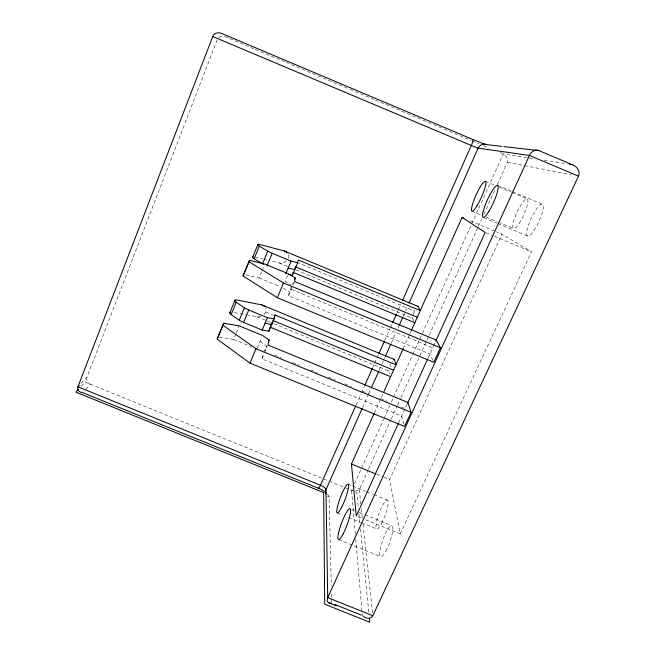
<?xml version="1.0" encoding="UTF-8"?>
<svg xmlns="http://www.w3.org/2000/svg" width="655" height="655" viewBox="0 0 655 655"><rect width="100%" height="100%" fill="white"/><g stroke="black" fill="none" stroke-linecap="round" stroke-linejoin="round"><path stroke-width="0.49" stroke-dasharray="3.27 2.46" d="M432.955 360.455L429.885 354.052L288.601 295.749L291.295 289.346L291.794 286.505M288.601 295.749L289.33 291.819L291.213 287.349M497.317 184.571L507.42 162.252C508.616 157.356 504.014 153.147 499.478 152.41M507.42 162.252L523.435 165.379M260.002 341.533L266.528 346.086L265.267 351.252L267.15 346.782M404.061 424.53L401.695 416.089L262.065 358.875L263.392 353.553L266.528 346.086M288.208 258.316L288.315 254.656M81.171 383.306L87.041 376.977L217.067 40.094M264.161 314.425L266.086 311.166L265.815 307.842M219.147 337.145L233.655 339.421L235.89 334.001M236.267 333.1L239.247 325.887M245.707 274.879L259.052 277.916L261.73 271.44M262.115 270.515L264.407 264.964M257.284 348.018L261.82 337.194M287.651 275.477L285.171 281.404L291.115 285.04M292.327 284.704L293.399 282.149M262.065 358.875L264.202 353.79M293.129 284.99L294.594 281.503M356.115 404.962L361.085 393.761M361.503 392.828L364.401 386.303M372.687 367.635L374.341 363.902M374.758 362.968L378.484 354.568M384.698 340.575L390.085 328.442M390.503 327.508L392.157 323.775M396.717 313.508L397.962 310.707M398.371 309.774L400.86 304.174M362.567 407.541L368.388 394.474M368.798 393.54L370.877 388.873M379.196 370.214L381.685 364.614M382.102 363.681L385.017 357.155M391.248 343.154L396.242 331.954M397.904 328.229L399.149 325.429M403.308 316.095L407.459 306.761M374.382 412.92L383.134 393.409M403.316 348.403L409.531 334.549M409.94 333.624L410.775 331.766M355.337 534.071L351.571 490.3L352.415 488.433M354.511 483.775L383.502 419.495M383.92 418.561L389.799 405.519M391.485 401.793L393.164 398.068M393.581 397.135L412.486 355.215M412.912 354.29L471.305 224.796M471.723 223.863L503.236 153.999L528.233 157.871M355.362 491.004L357.655 490.628L359.284 489.596L368.118 470.069M368.536 469.144L390.847 419.855M391.264 418.922L397.159 405.904M397.577 404.97L400.524 398.461M400.942 397.536L428.722 336.154M429.14 335.229L477.962 227.351M478.379 226.417L481.744 218.983M483.849 214.332L495.63 188.288M398.748 422.565L404.888 409.064M407.099 404.192L405.101 408.589L398.486 405.879M428.133 357.917L433.52 346.045M433.626 345.832L435.313 342.106M365.621 519.833L400.213 533.841L389.561 479.534L501.943 234.154L496.375 231.821M400.213 533.841L531.508 251.798L501.943 234.154M86.018 389.217L90.406 384.28A5.78 5.494 30.9 0 1 87.041 376.977M81.122 386.409L85.06 382.111L356.811 492.421L358.326 507.633M286.546 260.903L284.008 262.622L281.06 263.253L271.481 261.116M261.173 316.316L257.628 316.823L248.073 315.096M529.24 158.027L535.233 158.952M544.24 160.352L567.238 163.914M234.302 312.541L247.091 314.908M524.434 165.576L571.471 174.779M279.251 263.048L287.709 266.552M254.975 257.006L262.745 258.938M263.711 259.183L267.6 260.15M352.873 490.718L351.571 490.3M338.455 539.605L380.629 556.635M351.809 509.41L354.601 510.54M359.259 512.431L363.91 514.314M364.835 514.691L391.821 525.621M358.138 516.803L361.879 518.318M337.276 512.931L342.917 515.215M348.55 517.499L360.766 522.444M361.707 522.821L376.74 528.913M376.551 474.245L383.06 476.889M383.986 477.266L389.561 479.534M348.042 484.135L351.776 485.65M352.709 486.035L365.777 491.34M366.71 491.717L373.244 494.369M374.177 494.746L387.244 500.06M265.791 312.058L273.667 315.301M256.924 316.733L266.364 320.614M267.305 320.999L270.138 322.17M273.913 323.717L389.062 371.082L389.848 373.882M274.715 355.125L281.331 357.835M292.67 362.485L299.286 365.195M310.617 369.846L317.233 372.556M328.573 377.206L335.188 379.916M344.636 383.797L351.244 386.507M362.583 391.158L369.199 393.868M380.539 398.518L387.146 401.228M233.655 339.421L251.323 346.659M291.295 289.346L432.742 347.764M259.052 277.916L279.742 286.456M296.92 262.295L414.713 311.076M296.166 270.048L412.699 318.273L413.976 320.942M471.96 211.123L481.392 215.077M486.108 217.051L497.423 221.799M498.365 222.192L513.454 228.513M483.979 217.763L496.965 223.199M497.89 223.592L527.562 236.021M470.396 220.94L495.442 231.428M486.092 232.795L493.51 235.898M494.435 236.291L531.508 251.798M497.53 185.381L511.522 191.268M512.456 191.661L542.299 204.213M485.38 181.288L494.648 185.193M499.29 187.142L511.342 192.21M512.267 192.595L527.103 198.833M225.042 36.623L228.8 38.211M229.741 38.604L254.173 48.92M255.114 49.313L259.814 51.295M260.755 51.696L285.187 62.004M286.129 62.397L349.099 88.965M350.04 89.358L374.472 99.675M375.413 100.068L471.281 140.514M472.222 140.907L478.797 143.682M483.496 145.672L489.138 148.046M283.41 288.151L289.33 291.819M287.979 253.837L288.192 254.312M359.284 489.596L360.807 503.842M361.355 508.927L362.338 518.08M362.993 524.18L372.507 612.671M358.932 513.725L359.849 522.854M360.455 528.937L368.765 612.106M355.78 539.163L362.092 612.466M362.182 613.481L362.354 615.52M327.557 494.132A11.905 4.11 25.2 0 1 329.121 497.047L331.307 585.881M331.504 594.044L331.602 598.13M331.627 599.145L331.7 602.207M412.699 318.273A6.575 1.097 -67.2 0 1 412.707 317.02M413.37 314.515A6.575 1.097 -67.2 0 1 415.204 310.028M218.745 37.671A6.345 6.124 82.6 0 1 224.518 36.434M329.154 497.063A5.96 5.641 3 0 1 327.295 495.884M389.062 371.082A6.501 1.073 -67.8 0 1 389.07 370.067M390.052 366.505A6.501 1.073 -67.8 0 1 390.953 364.196M392.173 361.65A6.501 1.073 -67.8 0 1 392.427 361.192M519.243 223.257A16.334 3.627 -65.3 0 0 527.381 199.005A16.334 3.627 -65.3 0 0 514.371 218.835A16.334 3.627 -65.3 0 0 519.243 223.257M534.021 230.47A17.529 4.176 -65.1 0 0 542.627 204.401A17.529 4.176 -65.1 0 0 528.339 225.566A17.529 4.176 -65.1 0 0 534.021 230.47M381.611 523.378A15.36 3.209 -69.8 0 0 387.531 500.183A15.36 3.209 -69.8 0 0 376.977 519.923A15.36 3.209 -69.8 0 0 381.611 523.378M385.893 551.043A16.49 3.643 -70.2 0 0 392.132 525.801A16.49 3.643 -70.2 0 0 380.809 546.606A16.49 3.643 -70.2 0 0 385.893 551.043"/><path stroke-width="0.98" d="M295.192 277.884L294.594 281.503L436.246 340.051L440.438 347.797L433.839 362.281L277.343 297.738L243.021 275.952L249.58 260.33L264.784 264.039L288.356 273.782L295.192 277.884L294.472 279.595M297.673 262.77L298.131 259.961L420.281 310.56L418.021 306.384L284.278 250.963L260.076 244.577A6.828 0.942 22.5 0 0 257.931 244.405L257.734 244.765A6.853 0.95 22.5 0 0 259.29 246.141L267.756 251.127A6.918 0.966 22.5 0 0 272.202 253.272L291.082 261.091L297.673 262.77L292.392 275.354L288.609 274.453M292.392 275.354L292.67 273.831M269.099 339.97L267.903 344.988L407.893 402.44L411.021 412.306L404.594 426.413L249.989 363.124L217.157 339.11L223.814 323.234L239.247 325.887L262.549 335.45L269.099 339.97L268.362 341.714M274.109 318.919L275.043 315.014L395.964 364.794L394.269 359.448L261.844 304.902L237.315 300.023A6.755 1.351 22.3 0 0 235.079 300.129L234.826 300.661A6.779 1.359 22.3 0 0 236.242 302.282L244.397 307.76A6.837 1.384 22.4 0 0 248.744 309.987L267.428 317.675L274.109 318.919L268.951 331.225L262.246 330.079L243.603 322.416A6.82 1.474 22.4 0 1 239.28 320.172L231.19 314.588A6.763 1.449 22.3 0 1 229.799 312.91L235.079 300.129M272.374 322.055L271.784 324.471L265.095 323.267M268.951 331.225L269.778 327.909M501.722 146.352L486.657 144.632A12.797 0.614 22.5 0 1 472.926 139.507L221.693 33.495C218.557 31.833 213.997 32.987 212.744 36.508L77.912 386.818C76.537 389.995 79.926 392.763 82.882 392.746L318.207 488.163A11.905 4.11 25.2 0 1 325.928 492.617M223.814 323.234L217.157 339.11M249.58 260.33L243.021 275.952M267.756 251.127L262.524 263.818L254.124 258.725A6.837 1.04 22.4 0 1 252.601 257.292L257.931 244.405M231.19 314.588L236.242 302.282M254.124 258.725L259.29 246.141M239.28 320.172L244.397 307.76M243.603 322.416L248.744 309.987M266.945 265.987L272.202 253.272M262.246 330.079L267.428 317.675M285.776 273.774L291.082 261.091M249.989 363.124L256.007 348.747L222.847 325.216M277.343 297.738L283.517 282.976L248.867 261.697M270.679 325.42L271.719 322.94M274.281 316.823L275.043 315.014M355.698 405.895L320.483 485.216A5.969 0.827 -68.9 0 1 318.207 488.163M364.819 385.369L372.269 368.569M378.901 353.635L384.288 341.509M392.574 322.841L396.3 314.441M402.514 300.448L471.289 145.533A6.452 0.942 -65.7 0 0 472.926 139.507M362.149 408.474L325.977 489.653A5.96 5.641 3 0 0 325.953 493.976M371.295 387.948L378.778 371.148M385.427 356.222L390.83 344.088M399.149 325.429L402.89 317.028M409.129 303.028L478.134 148.136A6.55 6.321 -48.2 0 1 486.657 144.632M398.543 423.015L356.271 516.042L351.457 464.027L374.021 413.723M383.552 392.476L403.316 348.403M411.193 330.832L462.045 217.444L463.904 218.221M407.418 403.48L427.707 358.842M435.739 341.181L485.167 232.41L462.045 217.444M362.96 616.036C365.58 618.517 370.992 619.745 372.834 615.716L578.48 176.146C580.739 171.397 576.809 166.1 572.241 164.683L538.893 150.593C535.078 148.701 530.902 151.96 529.453 155.448L327.647 597.745L327.099 600.365L327.967 602.346L336.121 605.834M229.799 312.91L230.069 312.345A6.738 1.441 22.3 0 1 230.937 312.034M252.601 257.292L252.805 256.899A6.812 1.032 22.4 0 1 253.108 256.752M78.494 389.275L75.865 392.14L323.652 492.585L324.708 604.18L369.78 622.25L369.371 618.189M79.214 385.41L77.912 386.818L320.483 485.216A5.96 2.022 25.2 0 1 325.961 489.645L327.705 597.606L372.834 615.716M331.651 603.239L329.056 603.018M503.728 146.581L538.893 150.593M569.236 164.225L572.241 164.683M261.844 304.902L264.857 306.466M288.159 268.075L294.758 269.696L295.282 266.757L417.284 317.257M284.278 250.963L285.064 251.225M334.508 604.352L361.429 615.143M351.457 464.027L375.626 473.86M272.767 320.451L393.565 370.149M269.983 327.082L390.634 376.682M256.007 348.747L411.021 412.306M292.957 272.3L414.836 322.719M283.517 282.976L440.438 347.797M578.48 176.146L529.453 155.448L478.134 148.136L475.489 147.228L212.744 36.508M285.13 251.25L287.234 252.748M393.377 359.759A6.501 1.073 -67.8 0 1 394.269 359.448M417.227 306.679A6.575 1.097 -67.2 0 1 418.021 306.384M263.433 264.342A6.902 1.056 22.5 0 1 262.95 264.071M477.118 205.588A16.359 2.882 -65.8 0 0 485.601 181.435A16.359 2.882 -65.8 0 0 473.418 201.658A16.359 2.882 -65.8 0 0 477.118 205.588M488.794 211.499A17.562 3.324 -65.6 0 0 497.792 185.545A17.562 3.324 -65.6 0 0 484.463 207.16A17.562 3.324 -65.6 0 0 488.794 211.499M341.697 507.207A15.376 2.546 -69.3 0 0 348.272 484.242A15.376 2.546 -69.3 0 0 338.127 504.186A15.376 2.546 -69.3 0 0 341.697 507.207M343.204 533.792A16.506 2.898 -69.6 0 0 350.196 508.804A16.506 2.898 -69.6 0 0 339.339 529.846A16.506 2.898 -69.6 0 0 343.204 533.792"/></g></svg>
